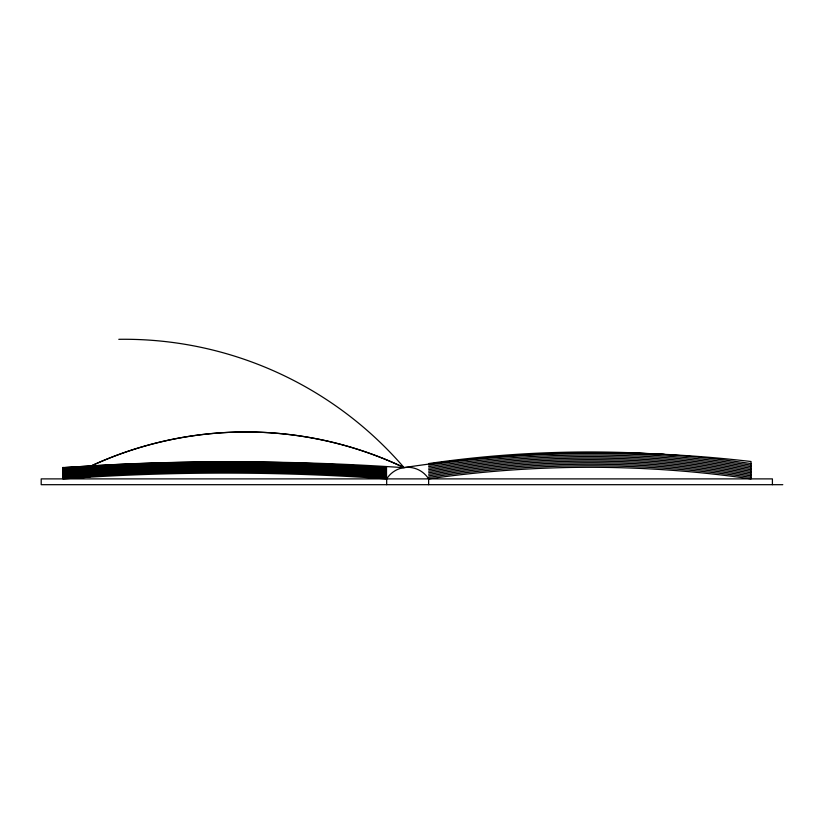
<?xml version="1.0" encoding="UTF-8"?>
<svg xmlns="http://www.w3.org/2000/svg" width="824" height="824" viewBox="0 0 824 824"><rect width="100%" height="100%" fill="white"/><g stroke="black" fill="none" stroke-linecap="round" stroke-linejoin="round"><path stroke-width="1.24" d="M62.933 467.651L91.279 465.89A369.173 369.173 0 0 1 404.059 467.61A1304.917 1304.917 0 0 1 751.035 461.512L751.035 478.888A1127.016 1127.016 0 0 0 428.635 478.888A24.792 24.792 0 0 0 407.653 467.301L403.502 467.651A24.792 24.792 0 0 0 386.672 478.888A2264.187 2264.187 0 0 0 62.933 478.888L63.087 467.301L62.933 468.784A2264.187 2264.187 0 0 1 386.672 468.784M63.087 467.641L116.833 464.437A2264.187 2264.187 0 0 1 224.798 461.862L251.804 462.027A2264.187 2264.187 0 0 1 386.672 467.651M70.74 478.384L89.878 477.127M63.087 469.896L62.933 469.907A2264.187 2264.187 0 0 1 386.672 469.907M63.087 471.019L62.933 471.029A2264.187 2264.187 0 0 1 386.672 471.029M63.087 472.142L62.933 472.152A2264.187 2264.187 0 0 1 386.672 472.152M63.087 473.264L62.933 473.275A2264.187 2264.187 0 0 1 386.672 473.275M63.087 474.397L62.933 474.397A2264.187 2264.187 0 0 1 386.672 474.397M63.087 475.52L62.933 475.52A2264.187 2264.187 0 0 1 386.672 475.52M63.087 476.643L62.933 476.643A2264.187 2264.187 0 0 1 386.672 476.643M63.087 477.766L62.933 477.766A2264.187 2264.187 0 0 1 386.672 477.766M204.815 462.027L233.223 461.862M782.8 484.687L41.2 484.687L41.2 478.888L772.407 478.888L772.407 484.687M635.345 453.241L664.329 454.343M428.635 478.888L428.635 484.687M386.672 478.888L386.672 484.687M428.635 477.364A1127.016 1127.016 0 0 1 751.035 477.364M118.8 339.313A369.173 369.173 0 0 1 404.059 467.61A369.028 369.028 0 0 0 91.485 465.797L91.279 465.89A2505.423 2505.423 0 0 1 403.502 467.651M428.635 475.829A1127.016 1127.016 0 0 1 751.035 475.829M428.635 474.294A1127.016 1127.016 0 0 1 751.035 474.294M428.635 472.76A1127.016 1127.016 0 0 1 751.035 472.76M428.635 471.225A1127.016 1127.016 0 0 1 751.035 471.225M428.635 469.701A1127.016 1127.016 0 0 1 751.035 469.701M428.635 468.166A1127.016 1127.016 0 0 1 751.035 468.166M428.635 466.631A1127.016 1127.016 0 0 1 751.035 466.631M428.635 465.097A1127.016 1127.016 0 0 1 751.035 465.097M428.635 463.562A1127.016 1127.016 0 0 1 643.729 453.272L670.643 454.879A1127.016 1127.016 0 0 1 751.035 463.562"/></g></svg>
